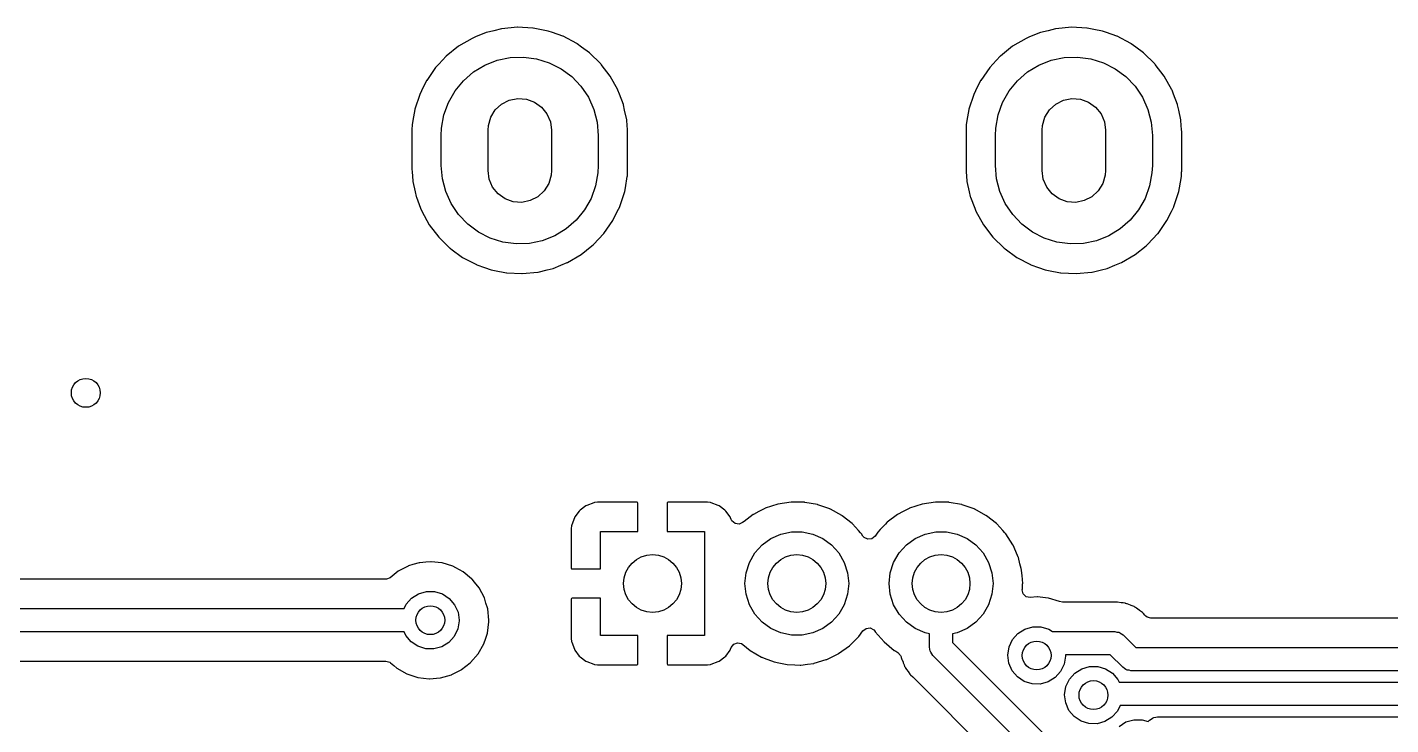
# Model space of a CAD drawing. Extents: x 41 to 172, y -238 to -26.
# Drawn here: x 64.77 to 88.4, y -154.84 to -142.77 of the extents above; entities that cross this region are included whole.
import ezdxf

# ---------------------------------------------------------------- set-up
doc = ezdxf.new("R2010")
doc.units = 0
doc.layers.add('BLACK', color=7, linetype='CONTINUOUS')

msp = doc.modelspace()

# ---------------------------------------------------------------- linework, layer by layer
at = {"layer": 'BLACK', "linetype": 'CONTINUOUS'}
for p, q in [((72.7249, -142.859), (72.5363, -142.935)), ((72.7292, -142.857), (72.7249, -142.859)), ((72.7249, -142.859), (72.7249, -142.859)), ((72.8581, -142.826), (72.7292, -142.857)), ((72.9881, -142.794), (72.8581, -142.826)), ((72.9926, -142.793), (72.9881, -142.794)), ((72.9881, -142.794), (72.9881, -142.794)), ((73.2625, -142.767), (72.9926, -142.793)), ((73.2671, -142.767), (73.2625, -142.767)), ((73.5288, -142.78), (73.2671, -142.767)), ((73.2671, -142.767), (73.2671, -142.767)), ((73.5333, -142.78), (73.5288, -142.78)), ((73.5288, -142.78), (73.5288, -142.78)), ((73.5378, -142.781), (73.5333, -142.78)), ((73.6518, -142.804), (73.5378, -142.781)), ((73.5378, -142.781), (73.5378, -142.781)), ((73.7994, -142.833), (73.6518, -142.804)), ((73.873, -142.859), (73.7994, -142.833)), ((74.0507, -142.922), (73.873, -142.859)), ((82.3249, -142.859), (82.1363, -142.935)), ((82.3292, -142.857), (82.3249, -142.859)), ((82.3249, -142.859), (82.3249, -142.859)), ((82.4581, -142.826), (82.3292, -142.857)), ((82.5881, -142.794), (82.4581, -142.826)), ((82.5926, -142.793), (82.5881, -142.794)), ((82.5881, -142.794), (82.5881, -142.794)), ((82.8625, -142.767), (82.5926, -142.793)), ((82.8671, -142.767), (82.8625, -142.767)), ((83.1288, -142.78), (82.8671, -142.767)), ((82.8671, -142.767), (82.8671, -142.767)), ((83.1333, -142.78), (83.1288, -142.78)), ((83.1288, -142.78), (83.1288, -142.78)), ((83.1378, -142.781), (83.1333, -142.78)), ((83.2518, -142.804), (83.1378, -142.781)), ((83.1378, -142.781), (83.1378, -142.781)), ((83.3994, -142.833), (83.2518, -142.804)), ((83.473, -142.859), (83.3994, -142.833)), ((83.6507, -142.922), (83.473, -142.859)), ((72.2438, -143.096), (72.0321, -143.265)), ((72.4778, -142.959), (72.2438, -143.096)), ((72.5363, -142.935), (72.4778, -142.959)), ((74.0508, -142.922), (74.0507, -142.922)), ((74.0551, -142.923), (74.0508, -142.922)), ((74.295, -143.049), (74.0551, -142.923)), ((74.2987, -143.052), (74.295, -143.049)), ((74.3766, -143.109), (74.2987, -143.052)), ((74.5143, -143.209), (74.3766, -143.109)), ((81.8438, -143.096), (81.6321, -143.265)), ((82.0778, -142.959), (81.8438, -143.096)), ((82.1363, -142.935), (82.0778, -142.959)), ((83.6508, -142.922), (83.6507, -142.922)), ((83.6551, -142.923), (83.6508, -142.922)), ((83.895, -143.049), (83.6551, -142.923)), ((83.8987, -143.052), (83.895, -143.049)), ((83.9766, -143.109), (83.8987, -143.052)), ((84.1143, -143.209), (83.9766, -143.109)), ((72.0289, -143.269), (71.9013, -143.405)), ((72.0321, -143.265), (72.0289, -143.269)), ((72.7003, -143.422), (72.9142, -143.337)), ((72.9142, -143.337), (73.1393, -143.29)), ((73.1393, -143.29), (73.3691, -143.282)), ((73.3691, -143.282), (73.597, -143.312)), ((73.597, -143.312), (73.8167, -143.38)), ((73.8167, -143.38), (74.0217, -143.484)), ((74.7082, -143.399), (74.5143, -143.209)), ((81.6289, -143.269), (81.5013, -143.405)), ((81.6321, -143.265), (81.6289, -143.269)), ((82.3003, -143.422), (82.5142, -143.337)), ((82.5142, -143.337), (82.7393, -143.29)), ((82.7393, -143.29), (82.9691, -143.282)), ((82.9691, -143.282), (83.197, -143.312)), ((83.197, -143.312), (83.4167, -143.38)), ((83.4167, -143.38), (83.6217, -143.484)), ((84.3082, -143.399), (84.1143, -143.209)), ((71.847, -143.464), (71.6924, -143.686)), ((71.9013, -143.405), (71.847, -143.464)), ((72.33, -143.692), (72.5037, -143.541)), ((72.5037, -143.541), (72.7003, -143.422)), ((74.0217, -143.484), (74.2062, -143.621)), ((74.2062, -143.621), (74.3649, -143.788)), ((74.7109, -143.402), (74.7082, -143.399)), ((74.7158, -143.409), (74.7109, -143.402)), ((74.7109, -143.402), (74.7109, -143.402)), ((74.8727, -143.614), (74.7158, -143.409)), ((75.0043, -143.851), (74.8727, -143.614)), ((81.447, -143.464), (81.2924, -143.686)), ((81.5013, -143.405), (81.447, -143.464)), ((81.93, -143.692), (82.1037, -143.541)), ((82.1037, -143.541), (82.3003, -143.422)), ((83.6217, -143.484), (83.8062, -143.621)), ((83.8062, -143.621), (83.9649, -143.788)), ((84.3109, -143.402), (84.3082, -143.399)), ((84.3158, -143.409), (84.3109, -143.402)), ((84.3109, -143.402), (84.3109, -143.402)), ((84.4727, -143.614), (84.3158, -143.409)), ((84.6043, -143.851), (84.4727, -143.614)), ((71.6033, -143.865), (71.5716, -143.929)), ((71.6904, -143.69), (71.6033, -143.865)), ((71.6924, -143.686), (71.6904, -143.69)), ((71.6904, -143.69), (71.6904, -143.69)), ((72.1842, -143.87), (72.33, -143.692)), ((74.3649, -143.788), (74.4933, -143.979)), ((75.006, -143.855), (75.0043, -143.851)), ((75.0323, -143.925), (75.006, -143.855)), ((75.006, -143.855), (75.006, -143.855)), ((81.2033, -143.865), (81.1716, -143.929)), ((81.2904, -143.69), (81.2033, -143.865)), ((81.2924, -143.686), (81.2904, -143.69)), ((81.2904, -143.69), (81.2904, -143.69)), ((81.7842, -143.87), (81.93, -143.692)), ((83.9649, -143.788), (84.0933, -143.979)), ((84.606, -143.855), (84.6043, -143.851)), ((84.6323, -143.925), (84.606, -143.855)), ((84.606, -143.855), (84.606, -143.855)), ((71.5716, -143.929), (71.4872, -144.187)), ((71.992, -144.286), (72.0704, -144.07)), ((72.0704, -144.07), (72.1842, -143.87)), ((72.8812, -144.199), (72.9911, -144.098)), ((72.9911, -144.098), (73.1241, -144.031)), ((73.1241, -144.031), (73.2705, -144.001)), ((73.2705, -144.001), (73.4194, -144.012)), ((73.4194, -144.012), (73.5598, -144.063)), ((73.5598, -144.063), (73.6815, -144.149)), ((74.4933, -143.979), (74.5878, -144.188)), ((75.1004, -144.105), (75.0323, -143.925)), ((81.1716, -143.929), (81.0872, -144.187)), ((81.592, -144.286), (81.6704, -144.07)), ((81.6704, -144.07), (81.7842, -143.87)), ((82.4812, -144.199), (82.5911, -144.098)), ((82.5911, -144.098), (82.7241, -144.031)), ((82.7241, -144.031), (82.8705, -144.001)), ((82.8705, -144.001), (83.0194, -144.012)), ((83.0194, -144.012), (83.1598, -144.063)), ((83.1598, -144.063), (83.2815, -144.149)), ((84.0933, -143.979), (84.1878, -144.188)), ((84.7004, -144.105), (84.6323, -143.925)), ((71.4864, -144.191), (71.4529, -144.384)), ((71.4872, -144.187), (71.4864, -144.191)), ((71.4864, -144.191), (71.4864, -144.191)), ((71.951, -144.512), (71.992, -144.286)), ((72.7609, -144.47), (72.8025, -144.326)), ((72.8025, -144.326), (72.8812, -144.199)), ((73.6815, -144.149), (73.7754, -144.265)), ((73.7754, -144.265), (73.8347, -144.402)), ((74.5878, -144.188), (74.6456, -144.411)), ((75.1014, -144.109), (75.1004, -144.105)), ((75.1217, -144.201), (75.1014, -144.109)), ((75.1014, -144.109), (75.1014, -144.109)), ((75.1589, -144.37), (75.1217, -144.201)), ((81.0864, -144.191), (81.0529, -144.384)), ((81.0872, -144.187), (81.0864, -144.191)), ((81.0864, -144.191), (81.0864, -144.191)), ((81.551, -144.512), (81.592, -144.286)), ((82.3609, -144.47), (82.4025, -144.326)), ((82.4025, -144.326), (82.4812, -144.199)), ((83.2815, -144.149), (83.3755, -144.265)), ((83.3755, -144.265), (83.4347, -144.402)), ((84.1878, -144.188), (84.2456, -144.411)), ((84.7014, -144.109), (84.7004, -144.105)), ((84.7217, -144.201), (84.7014, -144.109)), ((84.7014, -144.109), (84.7014, -144.109)), ((84.7589, -144.37), (84.7217, -144.201)), ((71.4408, -144.454), (71.4365, -144.54)), ((71.4365, -144.54), (71.4365, -145.229)), ((71.4529, -144.384), (71.4408, -144.454)), ((71.945, -144.64), (71.951, -144.512)), ((72.755, -144.55), (72.7609, -144.47)), ((72.755, -145.25), (72.755, -144.55)), ((73.8347, -144.402), (73.855, -144.55)), ((73.855, -144.55), (73.855, -145.25)), ((74.6456, -144.411), (74.665, -144.64)), ((75.1599, -144.384), (75.1589, -144.37)), ((75.1713, -144.541), (75.1599, -144.384)), ((75.1735, -144.571), (75.1713, -144.541)), ((75.1735, -145.26), (75.1735, -144.571)), ((81.0408, -144.454), (81.0365, -144.54)), ((81.0365, -144.54), (81.0365, -145.229)), ((81.0529, -144.384), (81.0408, -144.454)), ((81.545, -144.64), (81.551, -144.512)), ((82.355, -144.55), (82.3609, -144.47)), ((82.355, -145.25), (82.355, -144.55)), ((83.4347, -144.402), (83.455, -144.55)), ((83.455, -144.55), (83.455, -145.25)), ((84.2456, -144.411), (84.265, -144.64)), ((84.7599, -144.384), (84.7589, -144.37)), ((84.7713, -144.541), (84.7599, -144.384)), ((84.7735, -144.571), (84.7713, -144.541)), ((84.7735, -145.26), (84.7735, -144.571)), ((71.945, -145.16), (71.945, -144.64)), ((74.665, -144.64), (74.665, -145.16)), ((81.545, -145.16), (81.545, -144.64)), ((84.265, -144.64), (84.265, -145.16)), ((71.4365, -145.229), (71.4367, -145.231)), ((71.4367, -145.231), (71.4367, -145.231)), ((71.4367, -145.231), (71.439, -145.264)), ((71.439, -145.264), (71.4511, -145.43)), ((71.9644, -145.389), (71.945, -145.16)), ((72.7753, -145.398), (72.755, -145.25)), ((73.855, -145.25), (73.8491, -145.33)), ((74.665, -145.16), (74.659, -145.288)), ((75.1692, -145.346), (75.173, -145.27)), ((75.173, -145.27), (75.1734, -145.262)), ((75.1734, -145.262), (75.1735, -145.26)), ((75.1734, -145.262), (75.1734, -145.262)), ((81.0365, -145.229), (81.0367, -145.231)), ((81.0367, -145.231), (81.0367, -145.231)), ((81.0367, -145.231), (81.039, -145.264)), ((81.039, -145.264), (81.0511, -145.43)), ((81.5644, -145.389), (81.545, -145.16)), ((82.3753, -145.398), (82.355, -145.25)), ((83.455, -145.25), (83.4491, -145.33)), ((84.265, -145.16), (84.259, -145.288)), ((84.7692, -145.346), (84.773, -145.27)), ((84.773, -145.27), (84.7734, -145.262)), ((84.7734, -145.262), (84.7735, -145.26)), ((84.7734, -145.262), (84.7734, -145.262)), ((71.4511, -145.43), (71.4521, -145.435)), ((71.4521, -145.435), (71.4521, -145.435)), ((71.4521, -145.435), (71.4927, -145.619)), ((72.0222, -145.612), (71.9644, -145.389)), ((72.8345, -145.535), (72.7753, -145.398)), ((73.8075, -145.474), (73.7288, -145.601)), ((73.8491, -145.33), (73.8075, -145.474)), ((74.618, -145.514), (74.5396, -145.73)), ((74.659, -145.288), (74.618, -145.514)), ((75.1341, -145.549), (75.1686, -145.35)), ((75.1686, -145.35), (75.1692, -145.346)), ((75.1686, -145.35), (75.1686, -145.35)), ((81.0511, -145.43), (81.0521, -145.435)), ((81.0521, -145.435), (81.0521, -145.435)), ((81.0521, -145.435), (81.0927, -145.619)), ((81.6222, -145.612), (81.5644, -145.389)), ((82.4346, -145.535), (82.3753, -145.398)), ((83.4074, -145.474), (83.3288, -145.601)), ((83.4491, -145.33), (83.4074, -145.474)), ((84.218, -145.514), (84.1396, -145.73)), ((84.259, -145.288), (84.218, -145.514)), ((84.7341, -145.549), (84.7686, -145.35)), ((84.7686, -145.35), (84.7692, -145.346)), ((84.7686, -145.35), (84.7686, -145.35)), ((71.4927, -145.619), (71.5096, -145.695)), ((71.5096, -145.695), (71.5151, -145.71)), ((71.5151, -145.71), (71.5876, -145.901)), ((72.1167, -145.821), (72.0222, -145.612)), ((72.9285, -145.651), (72.8345, -145.535)), ((73.0502, -145.737), (72.9285, -145.651)), ((73.1906, -145.788), (73.0502, -145.737)), ((73.6189, -145.702), (73.4859, -145.769)), ((73.7288, -145.601), (73.6189, -145.702)), ((74.5396, -145.73), (74.4258, -145.93)), ((75.0384, -145.871), (75.1228, -145.613)), ((75.1228, -145.613), (75.1341, -145.549)), ((81.0927, -145.619), (81.1096, -145.695)), ((81.1096, -145.695), (81.1151, -145.71)), ((81.1151, -145.71), (81.1876, -145.901)), ((81.7167, -145.821), (81.6222, -145.612)), ((82.5285, -145.651), (82.4346, -145.535)), ((82.6502, -145.737), (82.5285, -145.651)), ((82.7906, -145.788), (82.6502, -145.737)), ((83.2189, -145.702), (83.0859, -145.769)), ((83.3288, -145.601), (83.2189, -145.702)), ((84.1396, -145.73), (84.0258, -145.93)), ((84.6384, -145.871), (84.7228, -145.613)), ((84.7228, -145.613), (84.7341, -145.549)), ((71.5876, -145.901), (71.6057, -145.949)), ((71.6057, -145.949), (71.7373, -146.186)), ((72.2451, -146.012), (72.1167, -145.821)), ((73.3395, -145.799), (73.1906, -145.788)), ((73.4859, -145.769), (73.3395, -145.799)), ((74.4258, -145.93), (74.28, -146.108)), ((74.9176, -146.114), (74.9946, -145.959)), ((74.9946, -145.959), (75.0363, -145.875)), ((75.0363, -145.875), (75.0384, -145.871)), ((75.0363, -145.875), (75.0363, -145.875)), ((81.1876, -145.901), (81.2057, -145.949)), ((81.2057, -145.949), (81.3373, -146.186)), ((81.8451, -146.012), (81.7167, -145.821)), ((82.9395, -145.799), (82.7906, -145.788)), ((83.0859, -145.769), (82.9395, -145.799)), ((84.0258, -145.93), (83.88, -146.108)), ((84.5176, -146.114), (84.5946, -145.959)), ((84.5946, -145.959), (84.6363, -145.875)), ((84.6363, -145.875), (84.6384, -145.871)), ((84.6363, -145.875), (84.6363, -145.875)), ((71.7373, -146.186), (71.9018, -146.401)), ((72.4038, -146.179), (72.2451, -146.012)), ((72.5883, -146.316), (72.4038, -146.179)), ((74.28, -146.108), (74.1063, -146.259)), ((74.763, -146.336), (74.9176, -146.114)), ((81.3373, -146.186), (81.5018, -146.401)), ((82.0038, -146.179), (81.8451, -146.012)), ((82.1883, -146.316), (82.0038, -146.179)), ((83.88, -146.108), (83.7063, -146.259)), ((84.363, -146.336), (84.5176, -146.114)), ((71.9018, -146.401), (72.0957, -146.591)), ((72.7933, -146.42), (72.5883, -146.316)), ((73.013, -146.488), (72.7933, -146.42)), ((73.6958, -146.463), (73.4707, -146.51)), ((73.9097, -146.378), (73.6958, -146.463)), ((74.1063, -146.259), (73.9097, -146.378)), ((74.5818, -146.53), (74.7599, -146.34)), ((74.7599, -146.34), (74.763, -146.336)), ((74.7599, -146.34), (74.7599, -146.34)), ((81.5018, -146.401), (81.6957, -146.591)), ((82.3933, -146.42), (82.1883, -146.316)), ((82.613, -146.488), (82.3933, -146.42)), ((83.2958, -146.463), (83.0707, -146.51)), ((83.5097, -146.378), (83.2958, -146.463)), ((83.7063, -146.259), (83.5097, -146.378)), ((84.1818, -146.53), (84.3599, -146.34)), ((84.3599, -146.34), (84.363, -146.336)), ((84.3599, -146.34), (84.3599, -146.34)), ((72.0957, -146.591), (72.0994, -146.594)), ((72.0994, -146.594), (72.0994, -146.594)), ((72.0994, -146.594), (72.1132, -146.604)), ((72.1132, -146.604), (72.315, -146.751)), ((73.2409, -146.518), (73.013, -146.488)), ((73.4707, -146.51), (73.2409, -146.518)), ((74.3662, -146.704), (74.5556, -146.553)), ((74.5556, -146.553), (74.5744, -146.537)), ((74.5744, -146.537), (74.5779, -146.535)), ((74.5744, -146.537), (74.5744, -146.537)), ((74.5779, -146.535), (74.5818, -146.53)), ((81.6957, -146.591), (81.6994, -146.594)), ((81.6994, -146.594), (81.6994, -146.594)), ((81.6994, -146.594), (81.7132, -146.604)), ((81.7132, -146.604), (81.915, -146.751)), ((82.8409, -146.518), (82.613, -146.488)), ((83.0707, -146.51), (82.8409, -146.518)), ((83.9662, -146.704), (84.1556, -146.553)), ((84.1556, -146.553), (84.1744, -146.537)), ((84.1744, -146.537), (84.1779, -146.535)), ((84.1744, -146.537), (84.1744, -146.537)), ((84.1779, -146.535), (84.1818, -146.53)), ((72.315, -146.751), (72.5549, -146.877)), ((72.5549, -146.877), (72.5592, -146.878)), ((72.5592, -146.878), (72.5593, -146.878)), ((72.5593, -146.878), (72.6921, -146.925)), ((72.6921, -146.925), (72.8106, -146.967)), ((73.8808, -146.943), (74.0153, -146.888)), ((74.0153, -146.888), (74.1279, -146.843)), ((74.1279, -146.843), (74.1322, -146.841)), ((74.1279, -146.843), (74.1279, -146.843)), ((74.1322, -146.841), (74.3662, -146.704)), ((81.915, -146.751), (82.1549, -146.877)), ((82.1549, -146.877), (82.1592, -146.878)), ((82.1592, -146.878), (82.1593, -146.878)), ((82.1593, -146.878), (82.2921, -146.925)), ((82.2921, -146.925), (82.4106, -146.967)), ((83.4808, -146.943), (83.6153, -146.888)), ((83.6153, -146.888), (83.7279, -146.843)), ((83.7279, -146.843), (83.7322, -146.841)), ((83.7279, -146.843), (83.7279, -146.843)), ((83.7322, -146.841), (83.9662, -146.704)), ((72.8106, -146.967), (72.8658, -146.978)), ((72.8658, -146.978), (73.0722, -147.019)), ((73.0722, -147.019), (73.0722, -147.019)), ((73.0722, -147.019), (73.0767, -147.02)), ((73.0767, -147.02), (73.0812, -147.02)), ((73.0812, -147.02), (73.0812, -147.02)), ((73.0812, -147.02), (73.3429, -147.033)), ((73.3429, -147.033), (73.3429, -147.033)), ((73.3429, -147.033), (73.3475, -147.033)), ((73.3475, -147.033), (73.6174, -147.007)), ((73.6174, -147.007), (73.6219, -147.006)), ((73.6219, -147.006), (73.7816, -146.967)), ((73.6219, -147.006), (73.6219, -147.006)), ((73.7816, -146.967), (73.8808, -146.943)), ((82.4106, -146.967), (82.4658, -146.978)), ((82.4658, -146.978), (82.6722, -147.019)), ((82.6722, -147.019), (82.6722, -147.019)), ((82.6722, -147.019), (82.6767, -147.02)), ((82.6767, -147.02), (82.6812, -147.02)), ((82.6812, -147.02), (82.6812, -147.02)), ((82.6812, -147.02), (82.9429, -147.033)), ((82.9429, -147.033), (82.9429, -147.033)), ((82.9429, -147.033), (82.9475, -147.033)), ((82.9475, -147.033), (83.2174, -147.007)), ((83.2174, -147.007), (83.2219, -147.006)), ((83.2219, -147.006), (83.3816, -146.967)), ((83.2219, -147.006), (83.2219, -147.006)), ((83.3816, -146.967), (83.4808, -146.943)), ((74.3367, -151.144), (74.2602, -151.246)), ((74.3493, -151.132), (74.3367, -151.144)), ((74.4514, -151.055), (74.3493, -151.132)), ((74.4669, -151.047), (74.4514, -151.055)), ((74.5874, -151.002), (74.4669, -151.047)), ((74.6026, -150.998), (74.5874, -151.002)), ((74.6535, -150.992), (74.6026, -150.998)), ((74.6603, -150.992), (74.6535, -150.992)), ((75.3375, -150.992), (74.6603, -150.992)), ((75.3451, -150.994), (75.3375, -150.992)), ((75.3465, -150.995), (75.3451, -150.994)), ((75.351, -151.01), (75.3465, -150.995)), ((75.351, -151.5), (75.351, -151.01)), ((75.8607, -150.998), (75.859, -151.006)), ((75.859, -151.006), (75.859, -151.5)), ((75.8619, -150.996), (75.8607, -150.998)), ((75.8771, -150.992), (75.8619, -150.996)), ((76.5497, -150.992), (75.8771, -150.992)), ((76.5565, -150.992), (76.5497, -150.992)), ((76.6074, -150.998), (76.5565, -150.992)), ((76.6226, -151.002), (76.6074, -150.998)), ((76.7431, -151.047), (76.6226, -151.002)), ((76.7586, -151.055), (76.7431, -151.047)), ((76.8607, -151.132), (76.7586, -151.055)), ((76.8733, -151.144), (76.8607, -151.132)), ((76.9498, -151.246), (76.8733, -151.144)), ((77.4493, -151.153), (77.3519, -151.204)), ((77.5527, -151.099), (77.4493, -151.153)), ((77.5573, -151.097), (77.5527, -151.099)), ((77.5527, -151.099), (77.5527, -151.099)), ((77.7775, -151.025), (77.5573, -151.097)), ((78.0064, -150.99), (77.7775, -151.025)), ((78.0116, -150.99), (78.0064, -150.99)), ((78.1606, -150.992), (78.0116, -150.99)), ((78.0116, -150.99), (78.0116, -150.99)), ((78.238, -150.993), (78.1606, -150.992)), ((78.2431, -150.994), (78.238, -150.993)), ((78.4609, -151.033), (78.2431, -150.994)), ((78.2431, -150.994), (78.2431, -150.994)), ((78.466, -151.034), (78.4609, -151.033)), ((78.4609, -151.033), (78.4609, -151.033)), ((78.4709, -151.035), (78.466, -151.034)), ((78.6795, -151.109), (78.4709, -151.035)), ((78.4709, -151.035), (78.4709, -151.035)), ((78.6844, -151.111), (78.6795, -151.109)), ((78.6795, -151.109), (78.6795, -151.109)), ((78.6889, -151.113), (78.6844, -151.111)), ((78.8826, -151.22), (78.6889, -151.113)), ((78.6889, -151.113), (78.6889, -151.113)), ((79.9493, -151.153), (79.8519, -151.204)), ((80.0527, -151.099), (79.9493, -151.153)), ((80.0573, -151.097), (80.0527, -151.099)), ((80.0527, -151.099), (80.0527, -151.099)), ((80.2775, -151.025), (80.0573, -151.097)), ((80.5064, -150.99), (80.2775, -151.025)), ((80.5116, -150.99), (80.5064, -150.99)), ((80.6606, -150.992), (80.5116, -150.99)), ((80.5116, -150.99), (80.5116, -150.99)), ((80.738, -150.993), (80.6606, -150.992)), ((80.7431, -150.994), (80.738, -150.993)), ((80.9609, -151.033), (80.7431, -150.994)), ((80.7431, -150.994), (80.7431, -150.994)), ((80.966, -151.034), (80.9609, -151.033)), ((80.9609, -151.033), (80.9609, -151.033)), ((80.9709, -151.035), (80.966, -151.034)), ((81.1795, -151.109), (80.9709, -151.035)), ((80.9709, -151.035), (80.9709, -151.035)), ((81.1844, -151.111), (81.1795, -151.109)), ((81.1795, -151.109), (81.1795, -151.109)), ((81.1889, -151.113), (81.1844, -151.111)), ((81.3826, -151.22), (81.1889, -151.113)), ((81.1889, -151.113), (81.1889, -151.113)), ((74.2029, -151.398), (74.1974, -151.449)), ((74.2065, -151.382), (74.2029, -151.398)), ((74.2517, -151.262), (74.2065, -151.382)), ((74.2602, -151.246), (74.2517, -151.262)), ((76.9583, -151.262), (76.9498, -151.246)), ((76.9689, -151.29), (76.9583, -151.262)), ((76.9817, -151.315), (76.9689, -151.29)), ((77.036, -151.361), (76.9817, -151.315)), ((77.1063, -151.37), (77.036, -151.361)), ((77.1661, -151.342), (77.1063, -151.37)), ((77.1667, -151.343), (77.1661, -151.342)), ((77.1903, -151.325), (77.1667, -151.343)), ((77.3477, -151.207), (77.1903, -151.325)), ((77.3519, -151.204), (77.3477, -151.207)), ((77.3477, -151.207), (77.3477, -151.207)), ((78.8871, -151.223), (78.8826, -151.22)), ((78.8826, -151.22), (78.8826, -151.22)), ((78.8912, -151.226), (78.8871, -151.223)), ((79.0648, -151.363), (78.8912, -151.226)), ((78.8912, -151.226), (78.8912, -151.226)), ((79.0689, -151.366), (79.0648, -151.363)), ((79.0648, -151.363), (79.0648, -151.363)), ((79.1751, -151.483), (79.0689, -151.366)), ((79.6398, -151.371), (79.5499, -151.465)), ((79.6667, -151.343), (79.6398, -151.371)), ((79.6708, -151.34), (79.6667, -151.343)), ((79.8477, -151.207), (79.6708, -151.34)), ((79.8519, -151.204), (79.8477, -151.207)), ((79.8477, -151.207), (79.8477, -151.207)), ((81.3871, -151.223), (81.3826, -151.22)), ((81.3826, -151.22), (81.3826, -151.22)), ((81.3912, -151.226), (81.3871, -151.223)), ((81.5648, -151.363), (81.3912, -151.226)), ((81.3912, -151.226), (81.3912, -151.226)), ((81.5689, -151.366), (81.5648, -151.363)), ((81.5648, -151.363), (81.5648, -151.363)), ((81.6751, -151.483), (81.5689, -151.366)), ((74.1974, -151.449), (74.197, -151.455)), ((74.197, -151.455), (74.197, -152.128)), ((74.705, -152.146), (74.705, -151.5)), ((74.705, -151.5), (75.351, -151.5)), ((75.859, -151.5), (76.505, -151.5)), ((76.505, -151.5), (76.505, -153.3)), ((77.5028, -151.731), (77.655, -151.621)), ((77.655, -151.621), (77.8269, -151.544)), ((77.8269, -151.544), (78.0109, -151.505)), ((78.0109, -151.505), (78.1991, -151.505)), ((78.1991, -151.505), (78.3831, -151.544)), ((78.3831, -151.544), (78.555, -151.621)), ((78.555, -151.621), (78.7072, -151.731)), ((79.2092, -151.521), (79.1751, -151.483)), ((79.2248, -151.538), (79.2092, -151.521)), ((79.2276, -151.542), (79.2248, -151.538)), ((79.25, -151.577), (79.2276, -151.542)), ((79.2276, -151.542), (79.2276, -151.542)), ((79.2707, -151.601), (79.25, -151.577)), ((79.3344, -151.632), (79.2707, -151.601)), ((79.4049, -151.624), (79.3344, -151.632)), ((79.4598, -151.579), (79.4049, -151.624)), ((79.5066, -151.511), (79.4598, -151.579)), ((79.5499, -151.465), (79.5066, -151.511)), ((80.0028, -151.731), (80.155, -151.621)), ((80.155, -151.621), (80.3269, -151.544)), ((80.3269, -151.544), (80.5109, -151.505)), ((80.5109, -151.505), (80.6991, -151.505)), ((80.6991, -151.505), (80.8831, -151.544)), ((80.8831, -151.544), (81.055, -151.621)), ((81.055, -151.621), (81.2072, -151.731)), ((81.7092, -151.521), (81.6751, -151.483)), ((81.7248, -151.538), (81.7092, -151.521)), ((81.8506, -151.732), (81.7248, -151.538)), ((77.2828, -152.034), (77.3769, -151.871)), ((77.3769, -151.871), (77.5028, -151.731)), ((78.7072, -151.731), (78.8331, -151.871)), ((78.8331, -151.871), (78.9272, -152.034)), ((79.7828, -152.034), (79.8769, -151.871)), ((79.8769, -151.871), (80.0028, -151.731)), ((81.2072, -151.731), (81.3331, -151.871)), ((81.3331, -151.871), (81.4272, -152.034)), ((81.8526, -151.737), (81.8506, -151.732)), ((81.9288, -151.912), (81.8526, -151.737)), ((81.8526, -151.737), (81.8526, -151.737)), ((71.3699, -152.098), (71.2993, -152.135)), ((71.3754, -152.095), (71.3699, -152.098)), ((71.3699, -152.098), (71.3699, -152.098)), ((71.4541, -152.072), (71.3754, -152.095)), ((71.5592, -152.041), (71.4541, -152.072)), ((71.5651, -152.04), (71.5592, -152.041)), ((71.5592, -152.041), (71.5592, -152.041)), ((71.5712, -152.039), (71.5651, -152.04)), ((71.5713, -152.039), (71.5712, -152.039)), ((71.6796, -152.029), (71.5713, -152.039)), ((71.7621, -152.022), (71.6796, -152.029)), ((71.7682, -152.022), (71.7621, -152.022)), ((71.9526, -152.042), (71.7682, -152.022)), ((71.7682, -152.022), (71.7682, -152.022)), ((71.9588, -152.042), (71.9526, -152.042)), ((71.9526, -152.042), (71.9526, -152.042)), ((72.1477, -152.101), (71.9588, -152.042)), ((72.1978, -152.128), (72.1477, -152.101)), ((72.3217, -152.195), (72.1978, -152.128)), ((74.197, -152.128), (74.2015, -152.143)), ((77.2247, -152.213), (77.2828, -152.034)), ((78.9272, -152.034), (78.9853, -152.213)), ((79.7247, -152.213), (79.7828, -152.034)), ((81.4272, -152.034), (81.4853, -152.213)), ((81.9429, -151.945), (81.9288, -151.912)), ((81.9442, -151.95), (81.9429, -151.945)), ((81.9711, -152.057), (81.9442, -151.95)), ((81.9442, -151.95), (81.9442, -151.95)), ((81.9915, -152.138), (81.9711, -152.057)), ((70.9823, -152.326), (55.2739, -152.326)), ((70.9956, -152.326), (70.9823, -152.326)), ((71.0612, -152.299), (70.9956, -152.326)), ((71.2001, -152.187), (71.0612, -152.299)), ((71.2993, -152.135), (71.2001, -152.187)), ((72.3264, -152.199), (72.3217, -152.195)), ((72.4693, -152.317), (72.3264, -152.199)), ((72.3264, -152.199), (72.3264, -152.199)), ((72.4741, -152.321), (72.4693, -152.317)), ((72.478, -152.326), (72.4741, -152.321)), ((72.5185, -152.375), (72.478, -152.326)), ((72.478, -152.326), (72.478, -152.326)), ((74.2015, -152.143), (74.2029, -152.144)), ((74.2029, -152.144), (74.2105, -152.146)), ((74.2105, -152.146), (74.705, -152.146)), ((77.205, -152.4), (77.2247, -152.213)), ((78.9853, -152.213), (79.005, -152.4)), ((79.705, -152.4), (79.7247, -152.213)), ((81.4853, -152.213), (81.505, -152.4)), ((81.9993, -152.169), (81.9915, -152.138)), ((81.9998, -152.174), (81.9993, -152.169)), ((82.0069, -152.261), (81.9998, -152.174)), ((81.9998, -152.174), (81.9998, -152.174)), ((82.0183, -152.4), (82.0069, -152.261)), ((71.4309, -152.654), (71.5508, -152.579)), ((71.5508, -152.579), (71.6871, -152.54)), ((71.6871, -152.54), (71.8289, -152.54)), ((71.8289, -152.54), (71.9647, -152.581)), ((71.9647, -152.581), (72.0837, -152.658)), ((72.5991, -152.474), (72.5185, -152.375)), ((72.6919, -152.649), (72.5991, -152.474)), ((77.2247, -152.587), (77.205, -152.4)), ((77.2828, -152.766), (77.2247, -152.587)), ((78.9853, -152.587), (78.9272, -152.766)), ((79.005, -152.4), (78.9853, -152.587)), ((79.7247, -152.587), (79.705, -152.4)), ((79.7828, -152.766), (79.7247, -152.587)), ((81.4853, -152.587), (81.4272, -152.766)), ((81.505, -152.4), (81.4853, -152.587)), ((82.0115, -152.511), (82.0124, -152.501)), ((82.0279, -152.58), (82.0115, -152.511)), ((82.0124, -152.501), (82.0132, -152.495)), ((82.0132, -152.495), (82.0166, -152.469)), ((82.0166, -152.469), (82.0167, -152.466)), ((82.0167, -152.466), (82.0182, -152.403)), ((82.0182, -152.403), (82.0183, -152.4)), ((82.0182, -152.403), (82.0182, -152.403)), ((82.0791, -152.629), (82.0279, -152.58)), ((55.245, -152.835), (71.3021, -152.835)), ((71.3021, -152.835), (71.3371, -152.76)), ((71.3371, -152.76), (71.4309, -152.654)), ((72.0837, -152.658), (72.1762, -152.766)), ((72.1762, -152.766), (72.2349, -152.895)), ((72.7194, -152.74), (72.6919, -152.649)), ((72.7446, -152.823), (72.7194, -152.74)), ((72.7491, -152.838), (72.7446, -152.823)), ((72.7684, -153.035), (72.7491, -152.838)), ((74.1987, -152.66), (74.197, -152.668)), ((74.197, -152.668), (74.197, -153.345)), ((74.1999, -152.658), (74.1987, -152.66)), ((74.2151, -152.654), (74.1999, -152.658)), ((74.705, -152.654), (74.2151, -152.654)), ((74.705, -153.3), (74.705, -152.654)), ((77.3769, -152.929), (77.2828, -152.766)), ((78.9272, -152.766), (78.8331, -152.929)), ((79.8769, -152.929), (79.7828, -152.766)), ((81.4272, -152.766), (81.3331, -152.929)), ((82.1488, -152.643), (82.0791, -152.629)), ((82.2681, -152.632), (82.1488, -152.643)), ((82.2742, -152.633), (82.2681, -152.632)), ((82.4586, -152.652), (82.2742, -152.633)), ((82.2742, -152.633), (82.2742, -152.633)), ((82.4648, -152.653), (82.4586, -152.652)), ((82.4586, -152.652), (82.4586, -152.652)), ((82.6537, -152.711), (82.4648, -152.653)), ((82.6583, -152.714), (82.6537, -152.711)), ((82.7067, -152.724), (82.6583, -152.714)), ((83.5929, -152.724), (82.7067, -152.724)), ((83.6001, -152.723), (83.5929, -152.724)), ((83.6548, -152.72), (83.6001, -152.723)), ((83.6623, -152.72), (83.6548, -152.72)), ((83.6548, -152.72), (83.6548, -152.72)), ((83.7252, -152.732), (83.6623, -152.72)), ((83.7317, -152.733), (83.7252, -152.732)), ((83.7579, -152.736), (83.7317, -152.733)), ((83.7875, -152.74), (83.7579, -152.736)), ((83.795, -152.741), (83.7875, -152.74)), ((83.7875, -152.74), (83.7875, -152.74)), ((83.8021, -152.744), (83.795, -152.741)), ((83.8047, -152.744), (83.8021, -152.744)), ((83.8209, -152.749), (83.8047, -152.744)), ((83.8235, -152.75), (83.8209, -152.749)), ((83.831, -152.751), (83.8235, -152.75)), ((83.8892, -152.777), (83.831, -152.751)), ((83.8952, -152.78), (83.8892, -152.777)), ((83.9477, -152.8), (83.8952, -152.78)), ((83.9548, -152.803), (83.9477, -152.8)), ((83.9477, -152.8), (83.9477, -152.8)), ((83.961, -152.808), (83.9548, -152.803)), ((83.9634, -152.809), (83.961, -152.808)), ((83.978, -152.817), (83.9634, -152.809)), ((83.9803, -152.819), (83.978, -152.817)), ((83.9872, -152.822), (83.9803, -152.819)), ((83.9932, -152.826), (83.9872, -152.822)), ((84.0375, -152.861), (83.9932, -152.826)), ((72.2549, -153.047), (72.2313, -153.187)), ((72.2349, -152.895), (72.255, -153.035)), ((72.255, -153.035), (72.2549, -153.047)), ((72.7432, -153.26), (72.768, -153.063)), ((72.768, -153.063), (72.7684, -153.035)), ((77.5028, -153.069), (77.3769, -152.929)), ((77.655, -153.179), (77.5028, -153.069)), ((78.7072, -153.069), (78.555, -153.179)), ((78.8331, -152.929), (78.7072, -153.069)), ((80.0028, -153.069), (79.8769, -152.929)), ((80.155, -153.179), (80.0028, -153.069)), ((81.2072, -153.069), (81.055, -153.179)), ((81.3331, -152.929), (81.2072, -153.069)), ((84.0428, -152.865), (84.0375, -152.861)), ((84.0951, -152.902), (84.0428, -152.865)), ((84.1112, -152.92), (84.0951, -152.902)), ((84.1331, -152.945), (84.1112, -152.92)), ((84.139, -152.952), (84.1331, -152.945)), ((84.1519, -152.965), (84.139, -152.952)), ((84.1729, -152.981), (84.1519, -152.965)), ((84.241, -153.001), (84.1729, -152.981)), ((102.646, -153.001), (84.241, -153.001)), ((71.3023, -153.235), (55.3278, -153.235)), ((71.3305, -153.299), (71.3023, -153.235)), ((71.4217, -153.408), (71.3305, -153.299)), ((72.1695, -153.315), (72.0744, -153.42)), ((72.2313, -153.187), (72.1695, -153.315)), ((72.7149, -153.345), (72.7432, -153.26)), ((75.351, -153.3), (74.705, -153.3)), ((75.351, -153.794), (75.351, -153.3)), ((76.505, -153.3), (75.859, -153.3)), ((75.859, -153.3), (75.859, -153.79)), ((77.8269, -153.256), (77.655, -153.179)), ((78.0109, -153.295), (77.8269, -153.256)), ((78.1991, -153.295), (78.0109, -153.295)), ((78.3831, -153.256), (78.1991, -153.295)), ((78.555, -153.179), (78.3831, -153.256)), ((79.1813, -153.316), (79.2504, -153.22)), ((79.2504, -153.22), (79.3064, -153.176)), ((79.3064, -153.176), (79.3771, -153.17)), ((79.3771, -153.17), (79.44, -153.203)), ((79.44, -153.203), (79.4601, -153.228)), ((79.4601, -153.228), (79.4618, -153.23)), ((79.4618, -153.23), (79.4618, -153.23)), ((79.4618, -153.23), (79.4645, -153.235)), ((79.4645, -153.235), (79.6161, -153.41)), ((80.3269, -153.256), (80.155, -153.179)), ((80.405, -153.273), (80.3269, -153.256)), ((80.405, -153.503), (80.405, -153.273)), ((80.8831, -153.256), (80.805, -153.273)), ((80.805, -153.273), (80.805, -153.42)), ((81.055, -153.179), (80.8831, -153.256)), ((81.8431, -153.371), (81.9369, -153.265)), ((81.9369, -153.265), (82.0568, -153.189)), ((82.0568, -153.189), (82.1931, -153.15)), ((82.1931, -153.15), (82.3349, -153.151)), ((82.3349, -153.151), (82.4707, -153.192)), ((82.4707, -153.192), (82.5331, -153.232)), ((82.5331, -153.232), (83.6179, -153.232)), ((83.6179, -153.232), (83.6504, -153.24)), ((83.6504, -153.24), (83.6836, -153.243)), ((83.6836, -153.243), (83.6934, -153.25)), ((83.6934, -153.25), (83.7046, -153.252)), ((83.7046, -153.252), (83.7307, -153.273)), ((83.7307, -153.273), (83.7589, -153.291)), ((83.7589, -153.291), (83.9782, -153.51)), ((71.5397, -153.486), (71.4217, -153.408)), ((71.6751, -153.529), (71.5397, -153.486)), ((71.8168, -153.531), (71.6751, -153.529)), ((71.9536, -153.494), (71.8168, -153.531)), ((72.0744, -153.42), (71.9536, -153.494)), ((72.5831, -153.619), (72.6808, -153.447)), ((72.6808, -153.447), (72.7149, -153.345)), ((74.197, -153.345), (74.1974, -153.351)), ((74.1974, -153.351), (74.2029, -153.402)), ((74.2029, -153.402), (74.2065, -153.418)), ((74.2065, -153.418), (74.2517, -153.538)), ((74.2517, -153.538), (74.2602, -153.554)), ((76.9498, -153.554), (76.9583, -153.538)), ((76.9583, -153.538), (76.9703, -153.506)), ((76.9703, -153.506), (77.0129, -153.449)), ((77.0129, -153.449), (77.0795, -153.425)), ((77.0795, -153.425), (77.1488, -153.44)), ((77.1488, -153.44), (77.1687, -153.453)), ((77.1687, -153.453), (77.2943, -153.558)), ((78.8287, -153.614), (79.0172, -153.479)), ((79.0172, -153.479), (79.1813, -153.316)), ((79.6161, -153.41), (79.7943, -153.558)), ((80.4124, -153.536), (80.405, -153.503)), ((80.4161, -153.569), (80.4124, -153.536)), ((80.805, -153.42), (83.3948, -156.01)), ((81.761, -153.639), (81.7829, -153.499)), ((81.7829, -153.499), (81.8431, -153.371)), ((83.9782, -153.51), (105.297, -153.51)), ((55.5907, -153.743), (70.985, -153.743)), ((70.985, -153.743), (71.0531, -153.764)), ((71.0531, -153.764), (71.0667, -153.774)), ((71.0667, -153.774), (71.1232, -153.822)), ((72.298, -153.891), (72.4474, -153.774)), ((72.4474, -153.774), (72.449, -153.773)), ((72.449, -153.773), (72.4538, -153.769)), ((72.4538, -153.769), (72.5831, -153.619)), ((74.2602, -153.554), (74.3367, -153.656)), ((74.3367, -153.656), (74.3493, -153.668)), ((74.3493, -153.668), (74.4514, -153.745)), ((74.4514, -153.745), (74.4669, -153.753)), ((74.4669, -153.753), (74.5874, -153.798)), ((76.6226, -153.798), (76.7431, -153.753)), ((76.7431, -153.753), (76.7586, -153.745)), ((76.7586, -153.745), (76.8607, -153.668)), ((76.8607, -153.668), (76.8733, -153.656)), ((76.8733, -153.656), (76.9498, -153.554)), ((77.2943, -153.558), (77.4943, -153.675)), ((77.4943, -153.675), (77.4991, -153.676)), ((77.4991, -153.676), (77.4991, -153.676)), ((77.4991, -153.676), (77.5368, -153.691)), ((77.5368, -153.691), (77.7107, -153.757)), ((77.7107, -153.757), (77.7158, -153.758)), ((77.7158, -153.758), (77.7158, -153.758)), ((77.7158, -153.758), (77.7627, -153.768)), ((77.7627, -153.768), (77.9377, -153.803)), ((78.2889, -153.797), (78.3988, -153.782)), ((78.3988, -153.782), (78.4038, -153.781)), ((78.4038, -153.781), (78.6157, -153.717)), ((78.4038, -153.781), (78.4038, -153.781)), ((78.6157, -153.717), (78.6207, -153.716)), ((78.6207, -153.716), (78.6253, -153.714)), ((78.6253, -153.714), (78.824, -153.616)), ((78.824, -153.616), (78.8241, -153.616)), ((78.8241, -153.616), (78.8287, -153.614)), ((79.7943, -153.558), (79.7988, -153.56)), ((79.7988, -153.56), (79.7988, -153.56)), ((79.7988, -153.56), (79.8194, -153.572)), ((79.8194, -153.572), (79.8535, -153.592)), ((79.8535, -153.592), (79.9022, -153.644)), ((79.9022, -153.644), (79.9113, -153.668)), ((79.9113, -153.668), (79.9119, -153.673)), ((79.9119, -153.673), (79.9146, -153.68)), ((79.9146, -153.68), (79.9152, -153.683)), ((79.9152, -153.683), (79.9197, -153.699)), ((79.9197, -153.699), (79.9205, -153.702)), ((79.9205, -153.702), (79.9218, -153.709)), ((79.9218, -153.709), (79.9459, -153.764)), ((79.9459, -153.764), (79.9474, -153.768)), ((79.9474, -153.768), (79.9499, -153.774)), ((79.9499, -153.774), (79.9592, -153.798)), ((80.4222, -153.579), (80.4161, -153.569)), ((80.4248, -153.59), (80.4222, -153.579)), ((80.4456, -153.616), (80.4248, -153.59)), ((80.4633, -153.644), (80.4456, -153.616)), ((83.1706, -156.351), (80.4633, -153.644)), ((81.7794, -153.78), (81.761, -153.639)), ((81.8365, -153.91), (81.7794, -153.78)), ((82.7609, -153.658), (82.7373, -153.798)), ((83.5347, -153.632), (82.7591, -153.632)), ((82.7591, -153.632), (82.761, -153.646)), ((82.761, -153.646), (82.7609, -153.658)), ((83.7539, -153.851), (83.5347, -153.632)), ((71.1232, -153.822), (71.1766, -153.867)), ((71.1766, -153.867), (71.3493, -153.964)), ((71.3493, -153.964), (71.5374, -154.025)), ((71.931, -154.033), (72.1215, -153.98)), ((72.1215, -153.98), (72.127, -153.977)), ((72.127, -153.977), (72.2925, -153.893)), ((72.127, -153.977), (72.127, -153.977)), ((72.2925, -153.893), (72.298, -153.891)), ((72.2925, -153.893), (72.2925, -153.893)), ((74.5874, -153.798), (74.6026, -153.802)), ((74.6026, -153.802), (74.6535, -153.808)), ((74.6535, -153.808), (74.6603, -153.808)), ((74.6603, -153.808), (75.3329, -153.808)), ((75.3329, -153.808), (75.3481, -153.804)), ((75.3481, -153.804), (75.3493, -153.802)), ((75.3493, -153.802), (75.351, -153.794)), ((75.859, -153.79), (75.8635, -153.805)), ((75.8635, -153.805), (75.8649, -153.806)), ((75.8649, -153.806), (75.8725, -153.808)), ((75.8725, -153.808), (76.5497, -153.808)), ((76.5497, -153.808), (76.5565, -153.808)), ((76.5565, -153.808), (76.6074, -153.802)), ((76.6074, -153.802), (76.6226, -153.798)), ((77.9377, -153.803), (78.0683, -153.808)), ((78.0683, -153.808), (78.1639, -153.812)), ((78.1639, -153.812), (78.164, -153.812)), ((78.164, -153.812), (78.1691, -153.812)), ((78.1691, -153.812), (78.1742, -153.811)), ((78.1742, -153.811), (78.2889, -153.797)), ((78.1742, -153.811), (78.1742, -153.811)), ((79.9592, -153.798), (79.9628, -153.808)), ((79.9628, -153.808), (79.9725, -153.834)), ((79.9725, -153.834), (79.9768, -153.84)), ((79.9768, -153.84), (79.9781, -153.842)), ((79.9781, -153.842), (79.9863, -153.857)), ((79.9863, -153.857), (79.9876, -153.859)), ((79.9876, -153.859), (79.9907, -153.866)), ((79.9907, -153.866), (80.0115, -153.893)), ((80.0115, -153.893), (80.0296, -153.917)), ((80.0296, -153.917), (80.0335, -153.922)), ((80.0335, -153.922), (80.0653, -153.969)), ((80.0653, -153.969), (80.0653, -153.969)), ((80.0653, -153.969), (80.0696, -153.975)), ((80.0696, -153.975), (80.0753, -153.98)), ((80.0753, -153.98), (80.0753, -153.98)), ((80.0753, -153.98), (80.1162, -154.016)), ((80.1162, -154.016), (80.1214, -154.021)), ((80.1214, -154.021), (82.7906, -156.691)), ((81.9277, -154.018), (81.8365, -153.91)), ((82.0457, -154.097), (81.9277, -154.018)), ((82.6755, -153.925), (82.5804, -154.03)), ((82.7373, -153.798), (82.6755, -153.925)), ((82.827, -154.057), (82.9209, -153.951)), ((82.9209, -153.951), (83.0408, -153.875)), ((83.0408, -153.875), (83.1771, -153.836)), ((83.1771, -153.836), (83.3188, -153.837)), ((83.3188, -153.837), (83.4547, -153.878)), ((83.4547, -153.878), (83.5736, -153.955)), ((83.5736, -153.955), (83.6662, -154.062)), ((83.7822, -153.869), (83.7539, -153.851)), ((83.8083, -153.89), (83.7822, -153.869)), ((83.8195, -153.893), (83.8083, -153.89)), ((83.8293, -153.899), (83.8195, -153.893)), ((83.8625, -153.903), (83.8293, -153.899)), ((83.895, -153.91), (83.8625, -153.903)), ((105.38, -153.91), (83.895, -153.91)), ((71.5374, -154.025), (71.7338, -154.048)), ((71.7338, -154.048), (71.7399, -154.048)), ((71.7399, -154.048), (71.9248, -154.033)), ((71.7399, -154.048), (71.7399, -154.048)), ((71.9248, -154.033), (71.9248, -154.033)), ((71.9248, -154.033), (71.931, -154.033)), ((82.1811, -154.139), (82.0457, -154.097)), ((82.3228, -154.142), (82.1811, -154.139)), ((82.4596, -154.104), (82.3228, -154.142)), ((82.5804, -154.03), (82.4596, -154.104)), ((82.745, -154.326), (82.7668, -154.185)), ((82.7668, -154.185), (82.827, -154.057)), ((83.6662, -154.062), (83.6876, -154.11)), ((83.6876, -154.11), (105.645, -154.11)), ((82.7634, -154.466), (82.745, -154.326)), ((82.8205, -154.596), (82.7634, -154.466)), ((82.9117, -154.704), (82.8205, -154.596)), ((83.0297, -154.783), (82.9117, -154.704)), ((83.5643, -154.716), (83.4435, -154.791)), ((83.6595, -154.611), (83.5643, -154.716)), ((83.7088, -154.51), (83.6595, -154.611)), ((105.728, -154.51), (83.7088, -154.51)), ((84.2441, -154.75), (84.2702, -154.729)), ((84.2702, -154.729), (84.2814, -154.726)), ((84.2814, -154.726), (84.2911, -154.72)), ((84.2911, -154.72), (84.3243, -154.716)), ((84.3243, -154.716), (84.3569, -154.709)), ((84.3569, -154.709), (105.894, -154.709)), ((83.165, -154.825), (83.0297, -154.783)), ((83.3067, -154.828), (83.165, -154.825)), ((83.4435, -154.791), (83.3067, -154.828)), ((83.6883, -154.873), (83.8082, -154.797)), ((83.8082, -154.797), (83.9445, -154.758)), ((83.9445, -154.758), (84.0863, -154.759)), ((84.0863, -154.759), (84.1924, -154.791)), ((84.1924, -154.791), (84.2157, -154.767)), ((84.2157, -154.767), (84.2441, -154.75))]:
    msp.add_line(p, q, dxfattribs=at)
at = {"layer": 'BLACK'}
for centre, radius in [((65.786, -149.098), 0.25), ((75.605, -152.4), 0.5), ((78.105, -152.4), 0.5), ((80.605, -152.4), 0.5), ((71.755, -153.035), 0.25), ((82.261, -153.646), 0.25), ((83.2449, -154.332), 0.25)]:
    msp.add_circle(centre, radius, dxfattribs=at)

doc.saveas('drawing.dxf')
